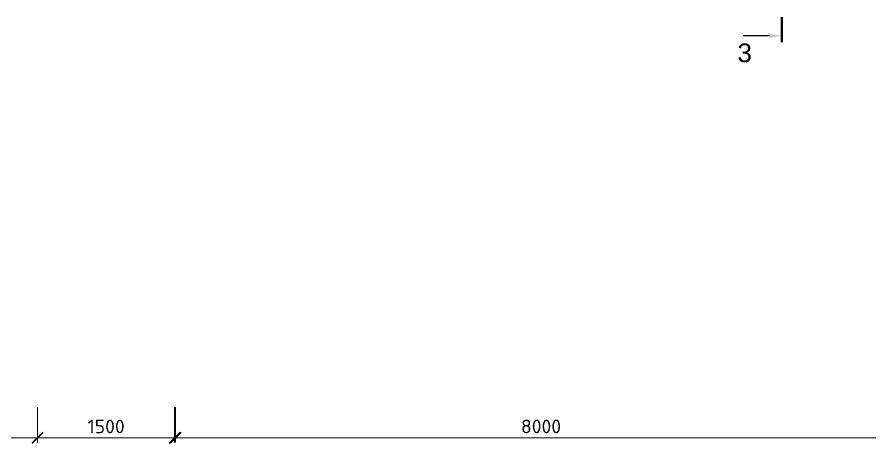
# Model space of a CAD drawing. Header units: millimetres. Extents: x 367046 to 407463, y -39276 to -16508.
# Drawn here: x 381072 to 390409, y -39276 to -34606 of the extents above; entities that cross this region are included whole.
import ezdxf

# ---------------------------------------------------------------- set-up
doc = ezdxf.new("R2010")
doc.units = ezdxf.units.MM
doc.styles.add('ARTEM Arial', font='simplex.shx')
doc.dimstyles.new('ARTEM', dxfattribs={"dimtxt": 70, "dimasz": 50, "dimexe": 35, "dimexo": 15, "dimgap": 10, "dimtad": 1, "dimdec": 0, "dimtxsty": 'ARTEM Arial', "dimcen": 2.5, "dimclrd": 7, "dimclre": 7, "dimclrt": 7, "dimadec": 0, "dimazin": 0, "dimtfac": 1, "dimtdec": 0, "dimtmove": 0, "dimatfit": 3, "dimfxl": 1, "dimlwd": 15, "dimlwe": 15, "dimarcsym": 0})

# ---------------------------------------------------------------- blocks, each defined once
blk = doc.blocks.new('_ArchTick')
at = {"color": 0, "linetype": 'ByBlock', "const_width": 0.15}
blk.add_lwpolyline([(-0.5, -0.5), (0.5, 0.5)], dxfattribs=at)
blk = doc.blocks.new('*D414')
at = {"color": 7, "lineweight": 15}
for p, q in [((381297.3, -38872), (381297.3, -39259.3)), ((382797.3, -38872), (382797.3, -39259.3)), ((382797.3, -39209.3), (381297.3, -39209.3))]:
    blk.add_line(p, q, dxfattribs=at)
at = {"layer": 'Defpoints', "color": 0, "lineweight": 20}
for p in [(381297.3, -38857), (382797.3, -38857), (381297.3, -39209.3)]:
    blk.add_point(p, dxfattribs=at)
at = {"color": 7, "lineweight": 15, "xscale": 120, "yscale": 120, "zscale": 120, "rotation": 180}
blk.add_blockref('_ArchTick', (381297.3, -39209.3), dxfattribs=at)
at = {"color": 7, "lineweight": 15, "xscale": 120, "yscale": 120, "zscale": 120}
blk.add_blockref('_ArchTick', (382797.3, -39209.3), dxfattribs=at)
at = {"color": 7, "lineweight": 20, "insert": (382047.3, -39084.3), "char_height": 150, "attachment_point": 5, "style": 'ARTEM Arial'}
blk.add_mtext('1500', dxfattribs=at)
blk = doc.blocks.new('*D415')
at = {"color": 7, "lineweight": 15}
for p, q in [((373297.3, -38872), (373297.3, -39259.3)), ((381297.3, -38887), (381297.3, -39259.3)), ((381297.3, -39209.3), (373297.3, -39209.3))]:
    blk.add_line(p, q, dxfattribs=at)
at = {"layer": 'Defpoints', "color": 0, "lineweight": 20}
for p in [(373297.3, -38857), (381297.3, -38872), (373297.3, -39209.3)]:
    blk.add_point(p, dxfattribs=at)
at = {"color": 7, "lineweight": 15, "xscale": 120, "yscale": 120, "zscale": 120, "rotation": 180}
blk.add_blockref('_ArchTick', (373297.3, -39209.3), dxfattribs=at)
at = {"color": 7, "lineweight": 15, "xscale": 120, "yscale": 120, "zscale": 120}
blk.add_blockref('_ArchTick', (381297.3, -39209.3), dxfattribs=at)
at = {"color": 7, "lineweight": 20, "insert": (377297.3, -39084.3), "char_height": 150, "attachment_point": 5, "style": 'ARTEM Arial'}
blk.add_mtext('8000', dxfattribs=at)
blk = doc.blocks.new('*D416')
at = {"color": 7, "lineweight": 15}
for p, q in [((382807.7, -38872), (382807.7, -39259.3)), ((390808, -38872), (390808, -39259.3)), ((390808, -39209.3), (382807.7, -39209.3))]:
    blk.add_line(p, q, dxfattribs=at)
at = {"layer": 'Defpoints', "color": 0, "lineweight": 20}
for p in [(382807.7, -38857), (390808, -38857), (382807.7, -39209.3)]:
    blk.add_point(p, dxfattribs=at)
at = {"color": 7, "lineweight": 15, "xscale": 120, "yscale": 120, "zscale": 120, "rotation": 180}
blk.add_blockref('_ArchTick', (382807.7, -39209.3), dxfattribs=at)
at = {"color": 7, "lineweight": 15, "xscale": 120, "yscale": 120, "zscale": 120}
blk.add_blockref('_ArchTick', (390808, -39209.3), dxfattribs=at)
at = {"color": 7, "lineweight": 20, "insert": (386807.9, -39084.3), "char_height": 150, "attachment_point": 5, "style": 'ARTEM Arial'}
blk.add_mtext('8000', dxfattribs=at)
blk = doc.blocks.new('*D417')
at = {"color": 7, "lineweight": 15}
for p, q in [((381297.3, -38872), (381297.3, -39259.3)), ((382797.3, -38872), (382797.3, -39259.3)), ((382797.3, -39209.3), (381297.3, -39209.3))]:
    blk.add_line(p, q, dxfattribs=at)
at = {"layer": 'Defpoints', "color": 0, "lineweight": 20}
for p in [(381297.3, -38857), (382797.3, -38857), (381297.3, -39209.3)]:
    blk.add_point(p, dxfattribs=at)
at = {"color": 7, "lineweight": 15, "xscale": 120, "yscale": 120, "zscale": 120, "rotation": 180}
blk.add_blockref('_ArchTick', (381297.3, -39209.3), dxfattribs=at)
at = {"color": 7, "lineweight": 15, "xscale": 120, "yscale": 120, "zscale": 120}
blk.add_blockref('_ArchTick', (382797.3, -39209.3), dxfattribs=at)
at = {"color": 7, "lineweight": 20, "insert": (382047.3, -39084.3), "char_height": 150, "attachment_point": 5, "style": 'ARTEM Arial'}
blk.add_mtext('1500', dxfattribs=at)

msp = doc.modelspace()

# ---------------------------------------------------------------- linework, layer by layer
at = {"color": 1, "lineweight": 40}
msp.add_line((389445.4, -34879.3), (389445.4, -34606.3), dxfattribs=at)
at = {"color": 1, "linetype": 'ByBlock', "lineweight": -2}
msp.add_lwpolyline([(389308.9, -34811.1), (389019.5, -34811.1)], dxfattribs=at)
at = {"color": 1, "lineweight": 25}
msp.add_solid([(389308.9, -34833.8), (389445.4, -34811.1), (389308.9, -34788.3)], dxfattribs=at)

# ---------------------------------------------------------------- texts
at = {"color": 1, "lineweight": 25, "insert": (389117.2, -35102.9), "char_height": 204.75, "attachment_point": 9}
msp.add_mtext('{\\fArial|b0|i0|c204|p34;3}', dxfattribs=at)

# ---------------------------------------------------------------- dimensions: what is measured, and where the dimension line sits
at = {"lineweight": 20}
for base, p1, p2, picture, middle in [((373297.3, -39209.3), (381297.3, -38872), (373297.3, -38857), '*D415', (377297.3, -39084.3)), ((381297.3, -39209.3), (382797.3, -38857), (381297.3, -38857), '*D414', (382047.3, -39084.3)), ((381297.3, -39209.3), (382797.3, -38857), (381297.3, -38857), '*D417', (382047.3, -39084.3)), ((382807.7, -39209.3), (390808, -38857), (382807.7, -38857), '*D416', (386807.9, -39084.3))]:
    dim = msp.add_linear_dim(base=base, p1=p1, p2=p2, angle=180, dimstyle='ARTEM', override={"dimtxt": 150, "dimasz": 120, "dimexe": 50, "dimgap": 50, "dimblk1": 'ArchTick', "dimblk2": 'ArchTick', "dimsah": 1}, dxfattribs=at)
    dim.commit()
    dim.dimension.update_dxf_attribs({"geometry": picture, "text_midpoint": middle})

doc.saveas('drawing.dxf')
